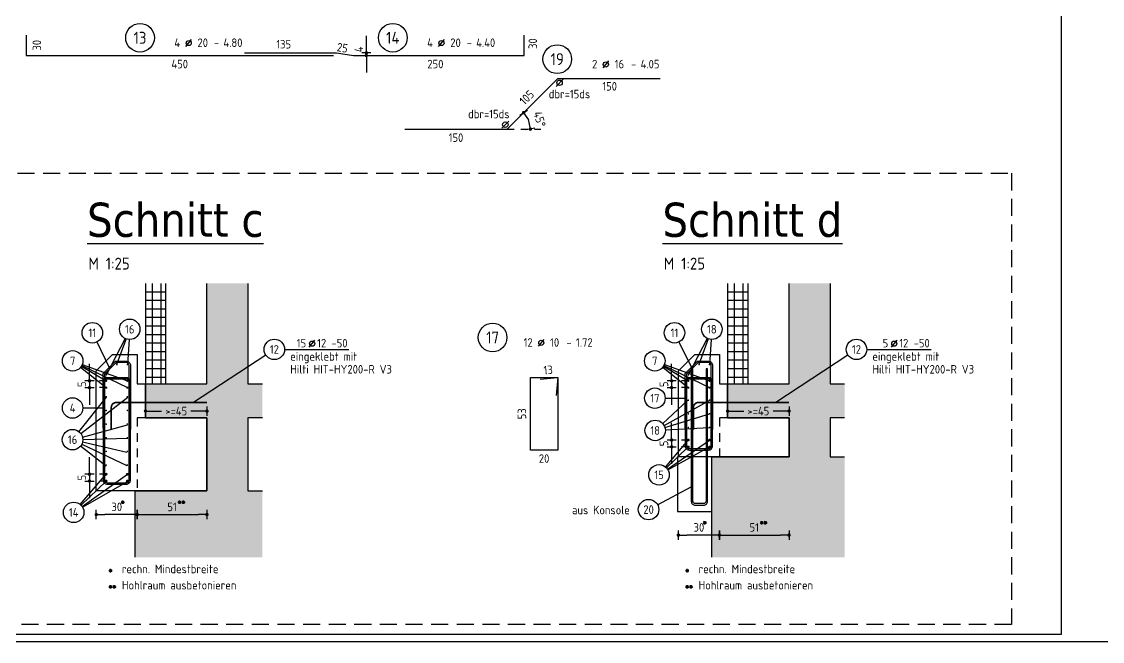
# Model space of a CAD drawing. Extents: x -17 to 300, y 24 to 138.
# Drawn here: x 248.63 to 264.46, y 28.1 to 37.18 of the extents above; entities that cross this region are included whole.
import ezdxf
from ezdxf.enums import TextEntityAlignment as Align

# ---------------------------------------------------------------- set-up
doc = ezdxf.new("R2010")
doc.units = 0
doc.header["$LTSCALE"] = 0.5
doc.header["$MEASUREMENT"] = 0
doc.header["$PDMODE"] = 2
for name, pattern in [('AUSGEZOGEN', [1000.01, 1000, 0.01]), ('DOT', [0.175, 0.05, -0.125]), ('HIDDEN', [0.375, 0.25, -0.125]), ('STRICHLINIE', [0.75, 0.5, -0.25])]:
    doc.linetypes.add(name, pattern=pattern)
doc.layers.get('Defpoints').update_dxf_attribs({"linetype": 'CONTINUOUS'})
doc.layers.add('ANSICHTSFENSTER', color=7, linetype='CONTINUOUS', plot=False)
for name, color, linetype in [('BET-SCHN', 6, 'CONTINUOUS'), ('BETON', 7, 'CONTINUOUS'), ('DETAIL', 7, 'CONTINUOUS'), ('MASSE', 7, 'CONTINUOUS'), ('OBJEKT', 7, 'CONTINUOUS'), ('RAHMEN', 7, 'CONTINUOUS'), ('RND', 7, 'CONTINUOUS'), ('TEXT', 7, 'CONTINUOUS'), ('VERDECKT', 7, 'CONTINUOUS')]:
    doc.layers.add(name, color=color, linetype=linetype)
doc.styles.add('HELV', font='tahoma.ttf')
doc.styles.add('TXT', font='isocp.shx')
doc.dimstyles.new('DOT_I', dxfattribs={"dimscale": 0.5, "dimtxt": 0.25, "dimasz": 0.25, "dimexe": 0.1, "dimexo": 0.3, "dimgap": 0.1, "dimtad": 1, "dimdec": 3, "dimzin": 3, "dimtxsty": 'TXT', "dimblk": 'DOT', "dimblk1": 'DOT', "dimblk2": 'DOT', "dimsah": 1, "dimcen": 0.1, "dimse1": 1, "dimse2": 1, "dimazin": 0, "dimtfac": 1, "dimtdec": 4, "dimtix": 1, "dimtmove": 2, "dimatfit": 3, "dimldrblk": 'DOT', "dimfxl": 0, "dimtvp": 1, "dimtolj": 1, "dimtzin": 0, "dimarcsym": 0})

# ---------------------------------------------------------------- blocks, each defined once
blk = doc.blocks.new('DOT')
at = {"layer": 'MASSE', "color": 7, "linetype": 'Continuous'}
for p, q in [((0, 0), (-1, 0)), ((0, 0.54), (0, -0.54))]:
    blk.add_line(p, q, dxfattribs=at)
at = {"layer": 'MASSE', "color": 7, "linetype": 'Continuous', "const_width": 0.2}
blk.add_lwpolyline([(-0.1, 0, 1), (0.1, 0, 1)], format="xyb", close=True, dxfattribs=at)
blk = doc.blocks.new('*D324')
at = {"layer": 'Defpoints', "color": 0, "linetype": 'AUSGEZOGEN', "transparency": 16777216}
for p in [(249.724, 29.96), (249.724, 29.96), (250.324, 29.96)]:
    blk.add_point(p, dxfattribs=at)
at = {"layer": 'MASSE', "color": 0, "linetype": 'AUSGEZOGEN', "lineweight": -2, "transparency": 16777216}
blk.add_line((250.199, 29.96), (249.849, 29.96), dxfattribs=at)
at = {"layer": 'MASSE', "color": 0, "linetype": 'AUSGEZOGEN', "lineweight": -2, "transparency": 16777216, "xscale": 0.125, "yscale": 0.125, "zscale": 0.125, "rotation": 180}
blk.add_blockref('DOT', (249.724, 29.96), dxfattribs=at)
at = {"layer": 'MASSE', "color": 0, "linetype": 'AUSGEZOGEN', "lineweight": -2, "transparency": 16777216, "xscale": 0.125, "yscale": 0.125, "zscale": 0.125}
blk.add_blockref('DOT', (250.324, 29.96), dxfattribs=at)
at = {"layer": 'MASSE', "color": 0, "linetype": 'AUSGEZOGEN', "transparency": 16777216, "insert": (250.024, 30.072), "char_height": 0.125, "attachment_point": 5, "style": 'TXT'}
blk.add_mtext('\\A1;30', dxfattribs=at)
blk = doc.blocks.new('*D320')
at = {"layer": 'Defpoints', "color": 0, "linetype": 'AUSGEZOGEN', "transparency": 16777216}
for p in [(250.324, 29.96), (251.344, 29.96), (251.344, 29.96)]:
    blk.add_point(p, dxfattribs=at)
at = {"layer": 'MASSE', "color": 0, "linetype": 'AUSGEZOGEN', "lineweight": -2, "transparency": 16777216}
blk.add_line((250.449, 29.96), (251.219, 29.96), dxfattribs=at)
at = {"layer": 'MASSE', "color": 0, "linetype": 'AUSGEZOGEN', "lineweight": -2, "transparency": 16777216, "xscale": 0.125, "yscale": 0.125, "zscale": 0.125, "rotation": 180}
blk.add_blockref('DOT', (250.324, 29.96), dxfattribs=at)
at = {"layer": 'MASSE', "color": 0, "linetype": 'AUSGEZOGEN', "lineweight": -2, "transparency": 16777216, "xscale": 0.125, "yscale": 0.125, "zscale": 0.125}
blk.add_blockref('DOT', (251.344, 29.96), dxfattribs=at)
at = {"layer": 'MASSE', "color": 0, "linetype": 'AUSGEZOGEN', "transparency": 16777216, "insert": (250.834, 30.072), "char_height": 0.125, "attachment_point": 5, "style": 'TXT'}
blk.add_mtext('\\A1;51', dxfattribs=at)
blk = doc.blocks.new('*D321')
at = {"layer": 'Defpoints', "color": 0, "linetype": 'AUSGEZOGEN', "transparency": 16777216}
for p in [(258.248, 29.659), (258.248, 29.659), (258.848, 29.659)]:
    blk.add_point(p, dxfattribs=at)
at = {"layer": 'MASSE', "color": 0, "linetype": 'AUSGEZOGEN', "lineweight": -2, "transparency": 16777216}
blk.add_line((258.723, 29.659), (258.373, 29.659), dxfattribs=at)
at = {"layer": 'MASSE', "color": 0, "linetype": 'AUSGEZOGEN', "lineweight": -2, "transparency": 16777216, "xscale": 0.125, "yscale": 0.125, "zscale": 0.125, "rotation": 180}
blk.add_blockref('DOT', (258.248, 29.659), dxfattribs=at)
at = {"layer": 'MASSE', "color": 0, "linetype": 'AUSGEZOGEN', "lineweight": -2, "transparency": 16777216, "xscale": 0.125, "yscale": 0.125, "zscale": 0.125}
blk.add_blockref('DOT', (258.848, 29.659), dxfattribs=at)
at = {"layer": 'MASSE', "color": 0, "linetype": 'AUSGEZOGEN', "transparency": 16777216, "insert": (258.548, 29.772), "char_height": 0.125, "attachment_point": 5, "style": 'TXT'}
blk.add_mtext('\\A1;30', dxfattribs=at)
blk = doc.blocks.new('*D322')
at = {"layer": 'Defpoints', "color": 0, "linetype": 'AUSGEZOGEN', "transparency": 16777216}
for p in [(258.848, 29.659), (259.868, 29.659), (259.868, 29.659)]:
    blk.add_point(p, dxfattribs=at)
at = {"layer": 'MASSE', "color": 0, "linetype": 'AUSGEZOGEN', "lineweight": -2, "transparency": 16777216}
blk.add_line((258.973, 29.659), (259.743, 29.659), dxfattribs=at)
at = {"layer": 'MASSE', "color": 0, "linetype": 'AUSGEZOGEN', "lineweight": -2, "transparency": 16777216, "xscale": 0.125, "yscale": 0.125, "zscale": 0.125, "rotation": 180}
blk.add_blockref('DOT', (258.848, 29.659), dxfattribs=at)
at = {"layer": 'MASSE', "color": 0, "linetype": 'AUSGEZOGEN', "lineweight": -2, "transparency": 16777216, "xscale": 0.125, "yscale": 0.125, "zscale": 0.125}
blk.add_blockref('DOT', (259.868, 29.659), dxfattribs=at)
at = {"layer": 'MASSE', "color": 0, "linetype": 'AUSGEZOGEN', "transparency": 16777216, "insert": (259.358, 29.772), "char_height": 0.125, "attachment_point": 5, "style": 'TXT'}
blk.add_mtext('\\A1;51', dxfattribs=at)
blk = doc.blocks.new('Stern')
at = {"layer": 'MASSE', "color": 7, "linetype": 'AUSGEZOGEN'}
for p, q in [((-0.025, 0), (0.025, 0)), ((0.018, -0.018), (-0.018, 0.018)), ((-0.018, -0.018), (0.018, 0.018)), ((0, -0.025), (0, 0.025))]:
    blk.add_line(p, q, dxfattribs=at)
blk = doc.blocks.new('2Stern')
at = {"layer": 'MASSE', "color": 7, "linetype": 'AUSGEZOGEN'}
for p in [(0, 0), (0.056, 0)]:
    blk.add_blockref('Stern', p, dxfattribs=at)
blk = doc.blocks.new('RND_HIN')
at = {"layer": 'RND', "color": 7, "linetype": 'Continuous'}
blk.add_circle((0, 0), 0.3, dxfattribs=at)
at = {"layer": 'RND', "color": 7, "linetype": 'Continuous', "style": 'TXT'}
blk.add_attdef('POSI', text='', height=0.25, dxfattribs=at).set_placement((0, 0), align=Align.MIDDLE)
blk = doc.blocks.new('RND_AUSZ')
at = {"layer": 'RND', "color": 7, "linetype": 'Continuous'}
blk.add_line((1.341, 0.262), (1.509, 0.466), dxfattribs=at)
at = {"layer": 'RND', "color": 1, "linetype": 'Continuous'}
blk.add_circle((0, 0.52), 0.42, dxfattribs=at)
at = {"layer": 'RND', "color": 7, "linetype": 'Continuous'}
blk.add_circle((1.425, 0.364), 0.075, dxfattribs=at)
at = {"layer": 'RND', "color": 7, "linetype": 'Continuous', "style": 'TXT'}
blk.add_text('-', height=0.25, dxfattribs=at).set_placement((2.163, 0.25))
at = {"layer": 'RND', "color": 1, "linetype": 'Continuous', "style": 'TXT'}
blk.add_attdef('POS', text='', height=0.35, dxfattribs=at).set_placement((0, 0.52), align=Align.MIDDLE)
at = {"layer": 'RND', "color": 7, "linetype": 'Continuous', "style": 'TXT'}
for tag, p in [('WIEOFT', (-0.536, 0.25)), ('STK', (1.174, 0.25))]:
    blk.add_attdef(tag, text='', height=0.25, dxfattribs=at).set_placement(p, align=Align.RIGHT)
for tag, p in [('DS', (1.683, 0.25)), ('LANG', (2.441, 0.25)), ('TEXT', (3.669, 0.25))]:
    blk.add_attdef(tag, p, '', height=0.25, dxfattribs=at)
blk = doc.blocks.new('*D323')
at = {"layer": 'Defpoints', "color": 0, "linetype": 'AUSGEZOGEN', "transparency": 16777216}
for p in [(253.679, 36.725), (253.679, 36.685), (253.679, 36.685)]:
    blk.add_point(p, dxfattribs=at)
at = {"layer": 'MASSE', "color": 0, "linetype": 'AUSGEZOGEN', "lineweight": -2, "transparency": 16777216}
for p, q in [((253.679, 36.85), (253.679, 36.975)), ((253.679, 36.725), (253.679, 36.685)), ((253.679, 36.56), (253.679, 36.435))]:
    blk.add_line(p, q, dxfattribs=at)
at = {"layer": 'MASSE', "color": 0, "linetype": 'AUSGEZOGEN', "lineweight": -2, "transparency": 16777216, "xscale": 0.125, "yscale": 0.125, "zscale": 0.125}
for p, rotation in [((253.679, 36.725), 270), ((253.679, 36.685), 90)]:
    blk.add_blockref('DOT', p, dxfattribs=dict(at, rotation=rotation))
at = {"layer": 'MASSE', "color": 0, "linetype": 'AUSGEZOGEN', "transparency": 16777216, "insert": (253.567, 36.775), "char_height": 0.125, "attachment_point": 5, "rotation": 90, "style": 'TXT'}
blk.add_mtext('\\A1;4', dxfattribs=at)
blk = doc.blocks.new('*D314')
at = {"layer": 'Defpoints', "color": 0, "linetype": 'AUSGEZOGEN', "transparency": 16777216}
for p in [(249.625, 31.919), (249.625, 31.819), (249.625, 31.819)]:
    blk.add_point(p, dxfattribs=at)
at = {"layer": 'MASSE', "color": 0, "linetype": 'AUSGEZOGEN', "lineweight": -2, "transparency": 16777216}
for p, q in [((249.625, 32.044), (249.625, 32.169)), ((249.625, 31.919), (249.625, 31.819)), ((249.625, 31.694), (249.625, 31.569))]:
    blk.add_line(p, q, dxfattribs=at)
at = {"layer": 'MASSE', "color": 0, "linetype": 'AUSGEZOGEN', "lineweight": -2, "transparency": 16777216, "xscale": 0.125, "yscale": 0.125, "zscale": 0.125}
for p, rotation in [((249.625, 31.919), 270), ((249.625, 31.819), 90)]:
    blk.add_blockref('DOT', p, dxfattribs=dict(at, rotation=rotation))
at = {"layer": 'MASSE', "color": 0, "linetype": 'AUSGEZOGEN', "transparency": 16777216, "insert": (249.512, 31.869), "char_height": 0.125, "attachment_point": 5, "rotation": 90, "style": 'TXT'}
blk.add_mtext('\\A1;5', dxfattribs=at)
blk = doc.blocks.new('*D315')
at = {"layer": 'Defpoints', "color": 0, "linetype": 'AUSGEZOGEN', "transparency": 16777216}
for p in [(258.149, 31.919), (258.149, 31.819), (258.149, 31.819)]:
    blk.add_point(p, dxfattribs=at)
at = {"layer": 'MASSE', "color": 0, "linetype": 'AUSGEZOGEN', "lineweight": -2, "transparency": 16777216}
for p, q in [((258.149, 32.044), (258.149, 32.169)), ((258.149, 31.919), (258.149, 31.819)), ((258.149, 31.694), (258.149, 31.569))]:
    blk.add_line(p, q, dxfattribs=at)
at = {"layer": 'MASSE', "color": 0, "linetype": 'AUSGEZOGEN', "lineweight": -2, "transparency": 16777216, "xscale": 0.125, "yscale": 0.125, "zscale": 0.125}
for p, rotation in [((258.149, 31.919), 270), ((258.149, 31.819), 90)]:
    blk.add_blockref('DOT', p, dxfattribs=dict(at, rotation=rotation))
at = {"layer": 'MASSE', "color": 0, "linetype": 'AUSGEZOGEN', "transparency": 16777216, "insert": (258.036, 31.869), "char_height": 0.125, "attachment_point": 5, "rotation": 90, "style": 'TXT'}
blk.add_mtext('\\A1;5', dxfattribs=at)
blk = doc.blocks.new('*D316')
at = {"layer": 'Defpoints', "color": 0, "linetype": 'AUSGEZOGEN', "transparency": 16777216}
for p in [(249.625, 30.551), (249.625, 30.451), (249.625, 30.451)]:
    blk.add_point(p, dxfattribs=at)
at = {"layer": 'MASSE', "color": 0, "linetype": 'AUSGEZOGEN', "lineweight": -2, "transparency": 16777216}
for p, q in [((249.625, 30.676), (249.625, 30.801)), ((249.625, 30.551), (249.625, 30.451)), ((249.625, 30.326), (249.625, 30.201))]:
    blk.add_line(p, q, dxfattribs=at)
at = {"layer": 'MASSE', "color": 0, "linetype": 'AUSGEZOGEN', "lineweight": -2, "transparency": 16777216, "xscale": 0.125, "yscale": 0.125, "zscale": 0.125}
for p, rotation in [((249.625, 30.551), 270), ((249.625, 30.451), 90)]:
    blk.add_blockref('DOT', p, dxfattribs=dict(at, rotation=rotation))
at = {"layer": 'MASSE', "color": 0, "linetype": 'AUSGEZOGEN', "transparency": 16777216, "insert": (249.512, 30.501), "char_height": 0.125, "attachment_point": 5, "rotation": 90, "style": 'TXT'}
blk.add_mtext('\\A1;5', dxfattribs=at)
blk = doc.blocks.new('*D317')
at = {"layer": 'Defpoints', "color": 0, "linetype": 'AUSGEZOGEN', "transparency": 16777216}
for p in [(258.149, 31.052), (258.149, 30.952), (258.149, 30.952)]:
    blk.add_point(p, dxfattribs=at)
at = {"layer": 'MASSE', "color": 0, "linetype": 'AUSGEZOGEN', "lineweight": -2, "transparency": 16777216}
for p, q in [((258.149, 31.177), (258.149, 31.302)), ((258.149, 31.052), (258.149, 30.952)), ((258.149, 30.827), (258.149, 30.702))]:
    blk.add_line(p, q, dxfattribs=at)
at = {"layer": 'MASSE', "color": 0, "linetype": 'AUSGEZOGEN', "lineweight": -2, "transparency": 16777216, "xscale": 0.125, "yscale": 0.125, "zscale": 0.125}
for p, rotation in [((258.149, 31.052), 270), ((258.149, 30.952), 90)]:
    blk.add_blockref('DOT', p, dxfattribs=dict(at, rotation=rotation))
at = {"layer": 'MASSE', "color": 0, "linetype": 'AUSGEZOGEN', "transparency": 16777216, "insert": (258.036, 31.002), "char_height": 0.125, "attachment_point": 5, "rotation": 90, "style": 'TXT'}
blk.add_mtext('\\A1;5', dxfattribs=at)
blk = doc.blocks.new('*D318')
at = {"layer": 'Defpoints', "color": 0, "linetype": 'AUSGEZOGEN', "transparency": 16777216}
for p in [(250.445, 31.476), (250.445, 31.476), (251.345, 31.476)]:
    blk.add_point(p, dxfattribs=at)
at = {"layer": 'MASSE', "color": 0, "linetype": 'AUSGEZOGEN', "lineweight": -2, "transparency": 16777216}
for p, q in [((250.57, 31.476), (250.68, 31.476)), ((251.22, 31.476), (251.11, 31.476))]:
    blk.add_line(p, q, dxfattribs=at)
at = {"layer": 'MASSE', "color": 0, "linetype": 'AUSGEZOGEN', "lineweight": -2, "transparency": 16777216, "xscale": 0.125, "yscale": 0.125, "zscale": 0.125, "rotation": 180}
blk.add_blockref('DOT', (250.445, 31.476), dxfattribs=at)
at = {"layer": 'MASSE', "color": 0, "linetype": 'AUSGEZOGEN', "lineweight": -2, "transparency": 16777216, "xscale": 0.125, "yscale": 0.125, "zscale": 0.125}
blk.add_blockref('DOT', (251.345, 31.476), dxfattribs=at)
at = {"layer": 'MASSE', "color": 0, "linetype": 'AUSGEZOGEN', "transparency": 16777216, "insert": (250.895, 31.476), "char_height": 0.125, "attachment_point": 5, "style": 'TXT'}
blk.add_mtext('\\A1;>=45', dxfattribs=at)
blk = doc.blocks.new('*D319')
at = {"layer": 'Defpoints', "color": 0, "linetype": 'AUSGEZOGEN', "transparency": 16777216}
for p in [(258.969, 31.476), (258.969, 31.476), (259.869, 31.476)]:
    blk.add_point(p, dxfattribs=at)
at = {"layer": 'MASSE', "color": 0, "linetype": 'AUSGEZOGEN', "lineweight": -2, "transparency": 16777216}
for p, q in [((259.094, 31.476), (259.204, 31.476)), ((259.744, 31.476), (259.634, 31.476))]:
    blk.add_line(p, q, dxfattribs=at)
at = {"layer": 'MASSE', "color": 0, "linetype": 'AUSGEZOGEN', "lineweight": -2, "transparency": 16777216, "xscale": 0.125, "yscale": 0.125, "zscale": 0.125, "rotation": 180}
blk.add_blockref('DOT', (258.969, 31.476), dxfattribs=at)
at = {"layer": 'MASSE', "color": 0, "linetype": 'AUSGEZOGEN', "lineweight": -2, "transparency": 16777216, "xscale": 0.125, "yscale": 0.125, "zscale": 0.125}
blk.add_blockref('DOT', (259.869, 31.476), dxfattribs=at)
at = {"layer": 'MASSE', "color": 0, "linetype": 'AUSGEZOGEN', "transparency": 16777216, "insert": (259.419, 31.476), "char_height": 0.125, "attachment_point": 5, "style": 'TXT'}
blk.add_mtext('\\A1;>=45', dxfattribs=at)
blk = doc.blocks.new('RND_LEI')
at = {"layer": 'RND', "color": 7, "linetype": 'Continuous'}
blk.add_line((1.022, 0.066), (1.19, 0.27), dxfattribs=at)
for centre, radius in [((0, 0), 0.3), ((1.106, 0.168), 0.075)]:
    blk.add_circle(centre, radius, dxfattribs=at)
at = {"layer": 'RND', "color": 7, "linetype": 'Continuous', "style": 'TXT'}
blk.add_attdef('POSL', text='', height=0.25, dxfattribs=at).set_placement((0, 0), align=Align.MIDDLE)
blk.add_attdef('ANZ', text='', height=0.25, dxfattribs=at).set_placement((0.931, 0.057), align=Align.RIGHT)
for tag, p in [('DUM', (1.253, 0.057)), ('ABSTD', (1.674, 0.057)), ('POSTXT', (0.374, -0.327))]:
    blk.add_attdef(tag, p, '', height=0.25, dxfattribs=at)
blk = doc.blocks.new('*D368')
at = {"layer": 'Defpoints', "color": 0, "linetype": 'AUSGEZOGEN', "transparency": 16777216}
for p in [(256.483, 36.349), (256.035, 35.776), (255.741, 35.606), (255.741, 35.606), (256.234, 35.606)]:
    blk.add_point(p, dxfattribs=at)
at = {"layer": 'MASSE', "color": 0, "linetype": 'AUSGEZOGEN', "lineweight": -2, "transparency": 16777216}
blk.add_arc((255.741, 35.606), 0.34, 21.1621, 23.8379, dxfattribs=at)
at = {"layer": 'MASSE', "color": 0, "linetype": 'AUSGEZOGEN', "lineweight": -2, "transparency": 16777216, "xscale": 0.125, "yscale": 0.125, "zscale": 0.125}
for p, rotation in [((255.981, 35.847), 124.4189482883621), ((256.081, 35.606), 280.5810517116334)]:
    blk.add_blockref('DOT', p, dxfattribs=dict(at, rotation=rotation))
at = {"layer": 'MASSE', "color": 0, "linetype": 'AUSGEZOGEN', "transparency": 16777216, "insert": (256.216, 35.751), "char_height": 0.125, "attachment_point": 5, "rotation": 286.9468, "style": 'TXT'}
blk.add_mtext('\\A1;45°', dxfattribs=at)

msp = doc.modelspace()

# ---------------------------------------------------------------- hatches: boundary and pattern name
at = {"layer": 'MASSE', "linetype": 'AUSGEZOGEN', "transparency": 33554687}
for points in [[(252.1569, 31.3753), (252.1569, 31.8753), (251.944, 31.8753), (251.944, 33.3463), (251.344, 33.3463), (251.344, 31.8753), (250.444, 31.8753), (250.444, 31.3753), (251.344, 31.3753), (251.344, 30.3053), (250.2916, 30.3053), (250.2916, 29.334), (252.1569, 29.334), (252.1569, 30.3053), (251.944, 30.3053), (251.944, 31.3753)], [(260.6809, 31.3753), (260.6809, 31.8753), (260.468, 31.8753), (260.468, 33.3463), (259.868, 33.3463), (259.868, 31.8753), (258.968, 31.8753), (258.968, 31.3753), (259.868, 31.3753), (259.868, 30.8053), (258.736, 30.8053), (258.736, 29.334), (260.6809, 29.334), (260.6809, 30.8053), (260.468, 30.8053), (260.468, 31.3753)]]:
    msp.add_hatch(color=11, dxfattribs=at).paths.add_polyline_path(points)
at = {"layer": 'MASSE', "linetype": 'AUSGEZOGEN'}
h = msp.add_hatch(dxfattribs=at)
h.set_pattern_fill('ANSI37', color=9, angle=45, style=0, double=1)
h.set_pattern_definition([(90, (-240.82739, -65.77578), (-0.125, 0), []), (180, (-240.82739, -65.77578), (-1e-17, -0.125), [])])
h.paths.add_polyline_path([(250.744, 33.3463), (250.444, 33.3463), (250.444, 31.8753), (250.744, 31.8753)])
h = msp.add_hatch(dxfattribs=at)
h.set_pattern_fill('ANSI37', color=9, angle=45, style=0, double=1)
h.set_pattern_definition([(90, (-232.30345, -65.77578), (-0.125, 0), []), (180, (-232.30345, -65.77578), (-1e-17, -0.125), [])])
h.paths.add_polyline_path([(259.268, 33.3463), (258.968, 33.3463), (258.968, 31.8753), (259.268, 31.8753)])

# ---------------------------------------------------------------- linework, layer by layer
at = {"layer": 'ANSICHTSFENSTER', "color": 2, "linetype": 'AUSGEZOGEN'}
for points in [[(231.353, 28.1019), (300.003, 28.1019), (300.003, 69.6519), (231.353, 69.6519)], [(231.653, 28.2098), (263.8557, 28.2098), (263.8557, 57.3671), (231.653, 57.3671)]]:
    msp.add_lwpolyline(points, close=True, dxfattribs=at)
at = {"layer": 'BET-SCHN', "color": 8}
for points in [[(250.2916, 29.334), (250.2916, 30.3053), (251.344, 30.3053), (251.344, 31.3753), (250.444, 31.3753), (250.444, 31.8753), (251.344, 31.8753), (251.344, 33.3463)], [(251.944, 33.3463), (251.944, 31.8753), (252.1569, 31.8753)], [(258.736, 29.334), (258.736, 30.8053), (259.868, 30.8053), (259.868, 31.3753), (258.968, 31.3753), (258.968, 31.8753), (259.868, 31.8753), (259.868, 33.3463)], [(260.468, 33.3463), (260.468, 31.8753), (260.6809, 31.8753)], [(252.1569, 31.3753), (251.944, 31.3753), (251.944, 30.3053), (252.1569, 30.3053)], [(260.6809, 31.3753), (260.468, 31.3753), (260.468, 30.8053), (260.6809, 30.8053)]]:
    msp.add_lwpolyline(points, dxfattribs=at)
at = {"layer": 'BETON', "color": 9, "linetype": 'AUSGEZOGEN'}
for points in [[(250.444, 33.3463), (250.444, 31.8753), (250.744, 31.8753), (250.744, 33.3463)], [(258.968, 33.3463), (258.968, 31.8753), (259.268, 31.8753), (259.268, 33.3463)]]:
    msp.add_lwpolyline(points, dxfattribs=at)
at = {"layer": 'BETON', "color": 6, "linetype": 'AUSGEZOGEN'}
for points in [[(250.324, 31.8753), (250.444, 31.8753), (250.444, 31.3753), (251.344, 31.3753), (251.344, 30.3053), (249.724, 30.3053), (249.724, 32.0653), (249.964, 32.3053), (250.324, 32.3053)], [(258.848, 31.8753), (258.968, 31.8753), (258.968, 31.3753), (259.868, 31.3753), (259.868, 30.8053), (258.248, 30.8053), (258.248, 32.0653), (258.488, 32.3053), (258.848, 32.3053)]]:
    msp.add_lwpolyline(points, close=True, dxfattribs=at)
at = {"layer": 'DETAIL', "color": 102, "linetype": 'STRICHLINIE'}
msp.add_lwpolyline([(232.4454, 28.3481), (232.4454, 34.9589), (263.1269, 34.9589), (263.1269, 28.3481)], close=True, dxfattribs=at)
at = {"layer": 'MASSE', "color": 9, "linetype": 'DOT'}
for p, q in [((255.7407, 35.6062), (256.2339, 35.6062)), ((249.8692, 31.9192), (249.6922, 31.9192)), ((249.8692, 31.8192), (249.6922, 31.8192)), ((258.3931, 31.9192), (258.2162, 31.9192)), ((258.3931, 31.8192), (258.2162, 31.8192)), ((258.3931, 31.0517), (258.2162, 31.0517)), ((258.3931, 30.9517), (258.2162, 30.9517)), ((249.8692, 30.5514), (249.6922, 30.5514)), ((249.8692, 30.4514), (249.6922, 30.4514))]:
    msp.add_line(p, q, dxfattribs=at)
at = {"layer": 'OBJEKT', "color": 7, "linetype": 'AUSGEZOGEN'}
for points in [[(250.2242, 31.2053), (250.2042, 31.2053), (250.2042, 32.1453, 0.4142136), (250.1642, 32.1853), (250.0139, 32.1853), (249.8442, 32.0156), (249.8442, 31.2239), (249.8242, 31.2239), (249.8242, 32.0239), (250.0057, 32.2053), (250.1642, 32.2053, -0.4142136), (250.2242, 32.1453)], [(258.7482, 31.2053), (258.7282, 31.2053), (258.7282, 32.1453, 0.4142136), (258.6882, 32.1853), (258.5379, 32.1853), (258.3682, 32.0156), (258.3682, 31.2239), (258.3482, 31.2239), (258.3482, 32.0239), (258.5296, 32.2053), (258.6882, 32.2053, -0.4142136), (258.7482, 32.1453)], [(258.652, 32.0955), (258.652, 30.1555, -0.4142136), (258.616, 30.1195), (258.496, 30.1195, -0.4142136), (258.46, 30.1555), (258.46, 32.0955), (258.436, 32.0955), (258.436, 30.1555, 0.4142136), (258.496, 30.0955), (258.616, 30.0955, 0.4142136), (258.676, 30.1555), (258.676, 32.0955)], [(249.8842, 31.9651, 0.4142136), (249.8242, 31.9051), (249.8242, 30.4651, 0.4142136), (249.8842, 30.4051), (250.1642, 30.4051, 0.4142136), (250.2242, 30.4651), (250.2242, 31.9051, 0.4142136), (250.1642, 31.9651)], [(249.8842, 31.9451, 0.4142136), (249.8442, 31.9051), (249.8442, 30.4651, 0.4142136), (249.8842, 30.4251), (250.1642, 30.4251, 0.4142136), (250.2042, 30.4651), (250.2042, 31.9051, 0.4142136), (250.1642, 31.9451)], [(258.4082, 31.9651, 0.4142136), (258.3482, 31.9051), (258.3482, 30.9653, 0.4142136), (258.4082, 30.9053), (258.6882, 30.9053, 0.4142136), (258.7482, 30.9653), (258.7482, 31.9051, 0.4142136), (258.6882, 31.9651)], [(258.4082, 31.9451, 0.4142136), (258.3682, 31.9051), (258.3682, 30.9653, 0.4142136), (258.4082, 30.9253), (258.6882, 30.9253, 0.4142136), (258.7282, 30.9653), (258.7282, 31.9051, 0.4142136), (258.6882, 31.9451)]]:
    msp.add_lwpolyline(points, format="xyb", close=True, dxfattribs=at)
at = {"layer": 'RAHMEN', "color": 7, "linetype": 'AUSGEZOGEN'}
for p, q in [((256.4556, 36.233), (256.5593, 36.3367)), ((255.6617, 35.6195), (255.7654, 35.7232))]:
    msp.add_line(p, q, dxfattribs=at)
for centre in [(256.5075, 36.2848), (255.7136, 35.6714)]:
    msp.add_circle(centre, 0.0393, dxfattribs=at)
at = {"layer": 'RND', "color": 102, "linetype": 'AUSGEZOGEN'}
for p, q in [((249.7318, 32.4884), (249.9147, 32.1146)), ((250.1451, 32.5409), (249.8722, 32.0109)), ((250.1614, 32.5337), (250.021, 32.1567)), ((250.2036, 32.5246), (250.1788, 32.1567)), ((258.2557, 32.4884), (258.4387, 32.1146)), ((258.669, 32.5409), (258.3962, 32.0109)), ((258.6853, 32.5337), (258.5449, 32.1567)), ((258.7276, 32.5246), (258.7028, 32.1567)), ((252.206, 32.297), (251.1485, 31.6015)), ((260.73, 32.297), (259.6725, 31.6015)), ((249.5071, 32.1349), (249.8694, 31.919)), ((249.5129, 32.1456), (250.1791, 31.819)), ((249.5191, 32.1602), (250.1791, 31.919)), ((258.0306, 32.135), (258.3931, 31.9192)), ((258.0364, 32.1457), (258.7028, 31.8192)), ((258.0426, 32.1602), (258.703, 31.919)), ((249.4954, 32.118), (249.8694, 31.819)), ((258.0189, 32.1181), (258.3931, 31.8192)), ((249.4707, 31.1739), (249.8752, 31.6797)), ((249.4957, 31.1486), (250.1845, 31.6818)), ((258.0537, 31.6644), (258.3507, 31.6644)), ((249.5273, 31.5211), (249.8242, 31.5211)), ((258.0178, 31.294), (258.3874, 31.6352)), ((258.0387, 31.2653), (258.7082, 31.6381)), ((258.0511, 31.2361), (258.703, 31.4352)), ((249.5218, 31.0959), (250.179, 31.2736)), ((258.0574, 31.2004), (258.703, 31.2352)), ((249.5233, 31.0237), (250.1738, 30.8763)), ((249.527, 31.061), (250.1848, 31.0796)), ((258.0606, 30.6561), (258.3931, 31.0517)), ((258.0875, 30.6265), (258.703, 31.0514)), ((249.4954, 30.9646), (249.8692, 30.6736)), ((249.5126, 30.9925), (250.1728, 30.6796)), ((258.0725, 30.6449), (258.3931, 30.9517)), ((258.0953, 30.614), (258.703, 30.9514)), ((249.4904, 30.106), (249.8694, 30.5512)), ((249.5153, 30.0787), (250.1791, 30.5512)), ((249.5011, 30.0959), (249.8694, 30.4512)), ((249.5232, 30.0665), (250.1791, 30.4432)), ((257.9434, 30.1034), (258.436, 30.3662))]:
    msp.add_line(p, q, dxfattribs=at)
at = {"layer": 'RND', "color": 7, "linetype": 'AUSGEZOGEN'}
for p, q in [((252.4814, 32.3794), (253.4228, 32.3794)), ((261.0053, 32.3794), (261.9468, 32.3794))]:
    msp.add_line(p, q, dxfattribs=at)
at = {"layer": 'RND', "color": 1, "linetype": 'AUSGEZOGEN'}
for points in [[(248.6957, 36.9847), (248.6957, 36.6847), (253.1957, 36.6847)], [(251.8932, 36.7247), (253.2432, 36.7247), (253.49, 36.6847), (255.99, 36.6847), (255.99, 36.9847)], [(254.2407, 35.6062), (255.7407, 35.6062), (256.4832, 36.3486), (257.9832, 36.3486)], [(256.222, 31.9427), (256.4811, 31.9653), (256.4811, 30.9053), (256.0813, 30.9053), (256.0813, 31.9653), (256.4811, 31.9653), (256.4584, 31.7063)]]:
    msp.add_lwpolyline(points, dxfattribs=at)
at = {"layer": 'RND', "color": 7, "linetype": 'AUSGEZOGEN'}
for points, const_width in [([(250.021, 32.1567, 1), (250.033, 32.1567, 1)], 0.012), ([(250.1728, 32.1567, 1), (250.1848, 32.1567, 1)], 0.012), ([(258.5449, 32.1567, 1), (258.5569, 32.1567, 1)], 0.012), ([(258.6968, 32.1567, 1), (258.7088, 32.1567, 1)], 0.012), ([(249.8632, 32.0058, 1), (249.8752, 32.0058, 1)], 0.012), ([(258.3871, 32.0058, 1), (258.3991, 32.0058, 1)], 0.012), ([(249.8614, 31.919, -1), (249.8774, 31.919, -1)], 0.016), ([(249.8614, 31.819, -1), (249.8774, 31.819, -1)], 0.016), ([(250.1871, 31.919, 1), (250.1711, 31.919, 1)], 0.016), ([(250.1871, 31.819, 1), (250.1711, 31.819, 1)], 0.016), ([(258.3854, 31.919, -1), (258.4014, 31.919, -1)], 0.016), ([(258.3854, 31.819, -1), (258.4014, 31.819, -1)], 0.016), ([(258.711, 31.919, 1), (258.695, 31.919, 1)], 0.016), ([(258.711, 31.819, 1), (258.695, 31.819, 1)], 0.016), ([(249.8634, 31.6851, 1), (249.8754, 31.6851, 1)], 0.012), ([(250.1731, 31.6851, 1), (250.1851, 31.6851, 1)], 0.012), ([(249.8634, 31.4851, 1), (249.8754, 31.4851, 1)], 0.012), ([(250.1731, 31.4851, 1), (250.1851, 31.4851, 1)], 0.012), ([(258.3874, 31.6352, 1), (258.3994, 31.6352, 1)], 0.012), ([(258.697, 31.6352, 1), (258.709, 31.6352, 1)], 0.012), ([(258.3874, 31.4352, 1), (258.3994, 31.4352, 1)], 0.012), ([(258.697, 31.4352, 1), (258.709, 31.4352, 1)], 0.012), ([(249.8634, 31.2851, 1), (249.8754, 31.2851, 1)], 0.012), ([(250.1731, 31.2851, 1), (250.1851, 31.2851, 1)], 0.012), ([(258.3874, 31.2352, 1), (258.3994, 31.2352, 1)], 0.012), ([(258.697, 31.2352, 1), (258.709, 31.2352, 1)], 0.012), ([(249.8634, 31.0851, 1), (249.8754, 31.0851, 1)], 0.012), ([(250.1731, 31.0851, 1), (250.1851, 31.0851, 1)], 0.012), ([(258.3834, 31.0514, 1), (258.4034, 31.0514, 1)], 0.02), ([(258.693, 31.0514, 1), (258.713, 31.0514, 1)], 0.02), ([(249.8634, 30.8851, 1), (249.8754, 30.8851, 1)], 0.012), ([(250.1731, 30.8851, 1), (250.1851, 30.8851, 1)], 0.012), ([(258.3834, 30.9514, 1), (258.4034, 30.9514, 1)], 0.02), ([(258.693, 30.9514, 1), (258.713, 30.9514, 1)], 0.02), ([(249.8594, 30.5512, 1), (249.8794, 30.5512, 1)], 0.02), ([(249.8634, 30.6851, 1), (249.8754, 30.6851, 1)], 0.012), ([(250.1691, 30.5512, 1), (250.1891, 30.5512, 1)], 0.02), ([(250.1731, 30.6851, 1), (250.1851, 30.6851, 1)], 0.012), ([(249.8594, 30.4512, 1), (249.8794, 30.4512, 1)], 0.02), ([(250.1691, 30.4512, 1), (250.1891, 30.4512, 1)], 0.02)]:
    msp.add_lwpolyline(points, format="xyb", close=True, dxfattribs=dict(at, const_width=const_width))
at = {"layer": 'RND', "color": 1, "linetype": 'AUSGEZOGEN', "const_width": 0.024}
for points in [[(249.9441, 31.2015), (249.9441, 31.5295, -0.4142136), (250.0161, 31.6015), (251.3441, 31.6015)], [(258.468, 31.2015), (258.468, 31.5295, -0.4142136), (258.54, 31.6015), (259.868, 31.6015)]]:
    msp.add_lwpolyline(points, format="xyb", dxfattribs=at)
at = {"layer": 'TEXT', "color": 7, "linetype": 'AUSGEZOGEN'}
msp.add_lwpolyline([(258.236, 30.0053), (258.736, 30.0053), (258.736, 30.8053), (258.236, 30.8053)], close=True, dxfattribs=at)
at = {"layer": 'VERDECKT', "color": 7, "linetype": 'HIDDEN'}
for points in [[(250.444, 31.3753), (250.324, 31.3753), (250.324, 30.3053)], [(258.968, 31.3753), (258.848, 31.3753), (258.848, 30.8053)]]:
    msp.add_lwpolyline(points, dxfattribs=at)

# ---------------------------------------------------------------- block references
at = {"layer": 'MASSE', "color": 7, "linetype": 'AUSGEZOGEN'}
for name, p in [('Stern', (250.1117, 30.1401)), ('2Stern', (250.944, 30.1401)), ('Stern', (258.6357, 29.8398)), ('2Stern', (259.468, 29.8398)), ('Stern', (249.9334, 29.1382)), ('Stern', (258.3778, 29.1382)), ('2Stern', (249.9334, 28.9007)), ('2Stern', (258.3778, 28.9007))]:
    msp.add_blockref(name, p, dxfattribs=at)
at = {"layer": 'RND', "color": 7, "linetype": 'AUSGEZOGEN', "xscale": 0.5, "yscale": 0.5, "zscale": 0.5}
for name, p, values in [('RND_AUSZ', (250.3648, 36.6847), {'POS': '13', 'STK': '4', 'DS': '20', 'LANG': '4.80'}), ('RND_HIN', (249.6658, 32.6231), {'POSI': '11'}), ('RND_HIN', (250.2137, 32.6743), {'POSI': '16'}), ('RND_AUSZ', (255.5274, 32.2938), {'POS': '17', 'STK': '12', 'DS': '10', 'LANG': '1.72'}), ('RND_HIN', (258.1898, 32.6231), {'POSI': '11'}), ('RND_HIN', (258.7377, 32.6743), {'POSI': '18'}), ('RND_LEI', (252.3314, 32.3794), {'POSL': '12', 'DUM': '12', 'ANZ': '15', 'ABSTD': '-50'}), ('RND_LEI', (260.8553, 32.3794), {'POSL': '12', 'DUM': '12', 'ANZ': '5', 'ABSTD': '-50'}), ('RND_HIN', (249.3782, 32.2117), {'POSI': '7'}), ('RND_HIN', (257.9017, 32.2117), {'POSI': '7'}), ('RND_HIN', (257.9037, 31.6644), {'POSI': '17'}), ('RND_HIN', (249.3773, 31.5211), {'POSI': '4'}), ('RND_HIN', (257.9076, 31.1923), {'POSI': '18'}), ('RND_HIN', (249.377, 31.0568), {'POSI': '16'}), ('RND_HIN', (257.9641, 30.5412), {'POSI': '15'}), ('RND_HIN', (249.3931, 29.9918), {'POSI': '14'}), ('RND_HIN', (257.8111, 30.0327), {'POSI': '20'})]:
    msp.add_blockref(name, p, dxfattribs=at).add_auto_attribs(values)
at = {"layer": 'RND', "color": 1, "linetype": 'AUSGEZOGEN', "xscale": 0.5, "yscale": 0.5, "zscale": 0.5}
for p, values in [((254.0661, 36.6847), {'POS': '14', 'STK': '4', 'DS': '20', 'LANG': '4.40'}), ((256.4735, 36.3715), {'POS': '19', 'STK': '2', 'DS': '16', 'LANG': '4.05'})]:
    msp.add_blockref('RND_AUSZ', p, dxfattribs=at).add_auto_attribs(values)

# ---------------------------------------------------------------- texts
at = {"layer": 'RND', "color": 7, "linetype": 'AUSGEZOGEN', "style": 'TXT'}
for s, rotation, p in [('30', 90, (248.853, 36.8347)), ('30', 90, (256.115, 36.8587)), ('25', 350.79423, (253.3286, 36.7985)), ('105', 45, (256.0273, 36.0695)), ('13', 5, (256.3407, 32.0785)), ('53', 90, (255.9563, 31.4353)), ('20', 360, (256.2812, 30.7803))]:
    msp.add_text(s, height=0.125, rotation=rotation, dxfattribs=at).set_placement(p, align=Align.MIDDLE)
for s, p in [('135', (252.4682, 36.8497)), ('450', (250.9457, 36.5597)), ('250', (254.69, 36.5597)), ('150', (257.2407, 36.2334)), ('150', (254.9907, 35.4812))]:
    msp.add_text(s, height=0.125, dxfattribs=at).set_placement(p, align=Align.MIDDLE)
for p in [(252.5639, 32.2144), (261.0879, 32.2144)]:
    msp.add_text('eingeklebt mit', height=0.125, dxfattribs=at).set_placement(p)
at = {"layer": 'TEXT', "color": 7, "linetype": 'AUSGEZOGEN', "style": 'TXT'}
for s, p in [('dbr=15ds', (256.3498, 36.0575)), ('dbr=15ds', (255.1684, 35.7645)), ('Hilti HIT-HY200-R V3', (252.5639, 32.0255)), ('Hilti HIT-HY200-R V3', (261.0879, 32.0255)), ('aus Konsole', (256.6901, 29.9641)), ('rechn. Mindestbreite', (250.0989, 29.1002)), ('rechn. Mindestbreite', (258.5433, 29.1002)), ('Hohlraum ausbetonieren', (250.0989, 28.8627)), ('Hohlraum ausbetonieren', (258.5433, 28.8627))]:
    msp.add_text(s, height=0.125, dxfattribs=at).set_placement(p)
at = {"layer": 'TEXT', "color": 6, "linetype": 'AUSGEZOGEN', "style": 'HELV'}
for s, p in [('%%USchnitt c', (249.589, 34.0287)), ('%%USchnitt d', (258.014, 34.0287))]:
    msp.add_text(s, height=0.5, dxfattribs=at).set_placement(p)
at = {"layer": 'TEXT', "color": 1, "linetype": 'AUSGEZOGEN', "style": 'TXT'}
for p in [(249.6085, 33.5485), (258.0335, 33.5485)]:
    msp.add_text('M 1:25', height=0.175, dxfattribs=at).set_placement(p)

# ---------------------------------------------------------------- dimensions: what is measured, and where the dimension line sits
at = {"layer": 'MASSE', "color": 7, "linetype": 'AUSGEZOGEN'}
dim = msp.add_linear_dim(base=(253.6792, 36.6847), p1=(253.6792, 36.7247), p2=(253.6792, 36.6847), angle=90, dimstyle='DOT_I', override={"dimdec": 0, "dimlfac": 100}, dxfattribs=at)
dim.commit()
dim.dimension.update_dxf_attribs({"geometry": '*D323', "text_midpoint": (253.5667, 36.7749), "dimtype": 160})
dim = msp.add_angular_dim_2l(base=(256.0355, 35.7763), line1=((255.7407, 35.6062), (256.2339, 35.6062)), line2=((255.7407, 35.6062), (256.4832, 36.3486)), dimstyle='DOT_I', override={"dimadec": 0}, dxfattribs=at)
dim.commit()
dim.dimension.update_dxf_attribs({"geometry": '*D368', "text_midpoint": (256.2155, 35.7508), "dimtype": 162})
for base, p1, p2, picture, middle in [((249.6247, 31.8192), (249.6247, 31.9192), (249.6247, 31.8192), '*D314', (249.5122, 31.8692)), ((258.1487, 31.8192), (258.1487, 31.9192), (258.1487, 31.8192), '*D315', (258.0362, 31.8692)), ((258.1487, 30.9517), (258.1487, 31.0517), (258.1487, 30.9517), '*D317', (258.0362, 31.0017)), ((249.6247, 30.4514), (249.6247, 30.5514), (249.6247, 30.4514), '*D316', (249.5122, 30.5014))]:
    dim = msp.add_linear_dim(base=base, p1=p1, p2=p2, angle=90, dimstyle='DOT_I', override={"dimdec": 0, "dimlfac": 50}, dxfattribs=at)
    dim.commit()
    dim.dimension.update_dxf_attribs({"geometry": picture, "text_midpoint": middle})
for base, p1, p2, picture, middle in [((250.4449, 31.4758), (251.3449, 31.4758), (250.4449, 31.4758), '*D318', (250.8949, 31.4758)), ((258.9688, 31.4758), (259.8688, 31.4758), (258.9688, 31.4758), '*D319', (259.4188, 31.4758))]:
    dim = msp.add_linear_dim(base=base, p1=p1, p2=p2, text='>=<>', dimstyle='DOT_I', override={"dimdec": 0, "dimlfac": 50}, dxfattribs=at)
    dim.commit()
    dim.dimension.update_dxf_attribs({"geometry": picture, "text_midpoint": middle, "dimtype": 160})
for base, p1, p2, picture, middle in [((249.724, 29.9596), (250.324, 29.9596), (249.724, 29.9596), '*D324', (250.024, 30.0721)), ((251.344, 29.9596), (250.324, 29.9596), (251.344, 29.9596), '*D320', (250.834, 30.0721)), ((258.248, 29.6594), (258.848, 29.6594), (258.248, 29.6594), '*D321', (258.548, 29.7719)), ((259.868, 29.6594), (258.848, 29.6594), (259.868, 29.6594), '*D322', (259.358, 29.7719))]:
    dim = msp.add_linear_dim(base=base, p1=p1, p2=p2, dimstyle='DOT_I', override={"dimdec": 0, "dimlfac": 50}, dxfattribs=at)
    dim.commit()
    dim.dimension.update_dxf_attribs({"geometry": picture, "text_midpoint": middle})

doc.saveas('drawing.dxf')
